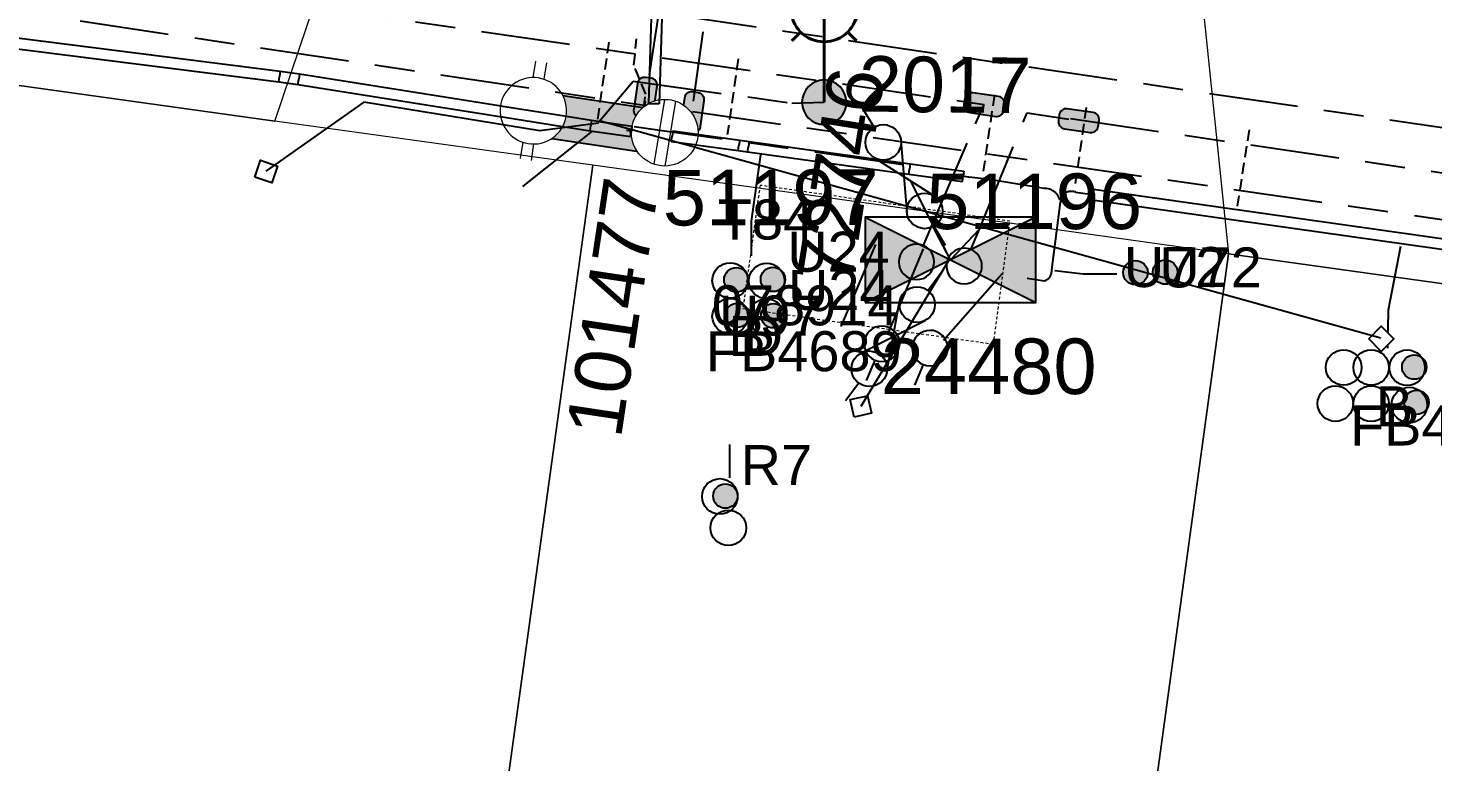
# Model space of a CAD drawing. Header units: metres. Extents: x 307881 to 309377, y 6244646 to 6245709.
# Drawn here: x 308344.4 to 308407.6, y 6245207.8 to 6245240.8 of the extents above; entities that cross this region are included whole.
import ezdxf
from ezdxf.enums import TextEntityAlignment as Align

# ---------------------------------------------------------------- set-up
doc = ezdxf.new("R2010")
doc.units = ezdxf.units.M
for name, pattern in [('Cable Exist UG', [8.2, 4, -1.2, 1.8, -1.2]), ('DASHED', [0.75, 0.5, -0.25]), ('HIDDEN', [0.375, 0.25, -0.125]), ('HIDDEN2', [0.1875, 0.125, -0.0625])]:
    doc.linetypes.add(name, pattern=pattern)
doc.layers.get('0').update_dxf_attribs({"color": 6})
for name, color, linetype in [('_User Miscellaneous7', 7, 'Continuous'), ('_User Miscellaneous9', 7, 'Continuous'), ('Duct_SP_EXT', 7, 'Continuous'), ('Equip_HV_EXT', 7, 'Continuous'), ('Equip_LV_EXT', 7, 'Continuous'), ('Equip_SP_SL_EXT', 7, 'Continuous'), ('Mains_HV_EXT', 7, 'Continuous'), ('Mains_LV_EXT', 7, 'Continuous'), ('Mains_LV_SL_EXT', 7, 'Continuous'), ('Services_SP_EXT', 7, 'Continuous'), ('Sub_SP_EXT', 7, 'Continuous'), ('SupportsOH_SP_TR_HV_LV_SL_EXT', 7, 'Continuous'), ('SupportsUG_SP_LV_EXT', 7, 'Continuous'), ('Trench_SP_EXT', 7, 'Continuous')]:
    doc.layers.add(name, color=color, linetype=linetype)
for name, color, linetype, lineweight in [('Cadastre Buildings_SP_EXT', 9, 'Continuous', 5), ('Cadastre Land Parcels_SP_EXT', 9, 'Continuous', 5), ('Cadastre Other Property_SP_EXT', 9, 'HIDDEN', 5), ('Cadastre Roads_SP_EXT', 9, 'Continuous', 5)]:
    doc.layers.add(name, color=color, linetype=linetype, lineweight=lineweight)
doc.layers.add('UNKNOWN_FEATURES', color=1, linetype='DASHED', plot=False)
doc.styles.add('iecARIAL', font='arial.ttf', dxfattribs={"height": 2})
doc.styles.add('POLE_LABEL', font='arial.ttf')
doc.styles.get("Standard").update_dxf_attribs({"font": 'arial.ttf'})
doc.styles.add('SWITCH_LABEL', font='arial.ttf', dxfattribs={"height": 2.5})

# ---------------------------------------------------------------- blocks, each defined once
blk = doc.blocks.new('SUB_PADMOUNT_EXT')
for points in [[(0, 0), (-3.84, 1.92), (-3.84, -1.92)], [(0, 0), (3.84, 1.92), (3.84, -1.92)]]:
    blk.add_hatch(color=256).paths.add_polyline_path(points)
for p, q in [((3.84, 1.92), (-3.84, -1.92)), ((-3.84, 1.92), (3.84, -1.92))]:
    blk.add_line(p, q)
blk.add_lwpolyline([(-3.84, -1.92), (3.84, -1.92), (3.84, 1.92), (-3.84, 1.92)], close=True)
for tag, height, flags, p in [('ASSET_NUM', 2.5, 8, (2, 2)), ('STREET_CODE', 0.2, 9, (1.5, 0)), ('OPERATING_VOLTAGE', 0.2, 9, (1.5, -0.6)), ('CONSTRUCTED_VOLTAGE', 0.2, 9, (1.5, -0.2)), ('NO_PHASES', 0.2, 9, (1.5, -0.4)), ('ORIENTATION', 0.2, 9, (1.5, -0.8)), ('OWNED_BY', 0.2, 9, (1.5, -1)), ('OPERATED_BY', 0.2, 9, (1.5, -1.2)), ('SECONDARY_VOLTAGE', 0.2, 9, (1.5, -1.6)), ('STATE', 0.2, 9, (1.5, -1.8)), ('MAINTAINED_BY', 0.2, 9, (1.5, -1.4)), ('SUBSTATION_TYPE', 0.2, 9, (1.5, -2.2)), ('USAGE', 0.2, 9, (1.5, -2.4)), ('PARENT', 0.2, 9, (1.5, -2)), ('LEGEND', 0.2, 9, (1.5, -2.6)), ('STREETNAME', 0.2, 9, (1.5, -3)), ('SUBURB', 0.2, 9, (1.5, -3.2)), ('LOCATION', 0.2, 9, (1.5, -2.8)), ('Z', 0.2, 1, (1.5, -3.6)), ('NOTES', 0.2, 9, (1.5, -3.4))]:
    blk.add_attdef(tag, text='', height=height, dxfattribs=dict(flags=flags)).set_placement(p, align=Align.MIDDLE_LEFT)
blk = doc.blocks.new('PILLAR_EXT')
blk.add_hatch(color=256).paths.add_polyline_path([(-2.475, 0.99), (-2.475, -0.99), (2.475, -0.99), (2.475, 0.99)])
blk.add_lwpolyline([(-2.475, -0.99), (2.475, -0.99), (2.475, 0.99), (-2.475, 0.99)], close=True)
at = {"style": 'iecARIAL', "flags": 8}
blk.add_attdef('ASSET_NUM', (1.5, 3.5), '', height=2.5, dxfattribs=at)
for tag, p, flags in [('OWNED_BY', (0, -0.2), 9), ('STATE', (0, -0.4), 9), ('SUPPORT_TYPE', (0, -0.6), 9), ('USAGE', (0, -0.8), 9), ('LEGEND', (0, -1), 9), ('LOCATION', (0, -1.2), 9), ('NOTES', (0, -1.4), 9), ('STREETNAME', (0, -1.8), 9), ('SUBURB', (0, -2), 1), ('PARENT', (0, -1.6), 9)]:
    blk.add_attdef(tag, p, '', height=0.2, dxfattribs=dict(flags=flags))
blk = doc.blocks.new('DUCT_EXT')
blk.add_circle((0, 0.8), 0.8)
at = {"flags": 1}
blk.add_attdef('Z', (0, 0), '', height=0.2, dxfattribs=at)
at = {"flags": 9}
for tag, p in [('DUCT_CODE', (0, 0)), ('XSECT_TYPE', (0, -0.2)), ('STATE', (0, -0.6)), ('FB_REFERENCE', (0, -0.4)), ('NOTES', (0, -0.8))]:
    blk.add_attdef(tag, text='', height=0.2, dxfattribs=at).set_placement(p, align=Align.MIDDLE_LEFT)
blk = doc.blocks.new('SL_LANTERN_EXT')
at = {"lineweight": 40}
for p, q in [((0, 1.968), (0, 6.468)), ((-1.459, 5.676), (-1.061, 5.278)), ((1.458, 5.676), (1.06, 5.278)), ((-2.25, 4.218), (2.25, 4.218)), ((-1.459, 2.759), (-1.061, 3.157)), ((0, 0), (0, 2.721)), ((1.458, 2.759), (1.06, 3.157))]:
    blk.add_line(p, q, dxfattribs=at)
blk.add_circle((0, 4.218), 1.5, dxfattribs=at)
at = {"color": 7, "style": 'iecARIAL', "flags": 8}
blk.add_attdef('ASSET_NUM', (1.5, 1.5), '', height=2.5, dxfattribs=at)
for tag, p, height, flags in [('CONSTRUCTED_VOLTAGE', (0.981, -0.653), 0.2, 9), ('CONTROL_TYPE', (0.981, -0.853), 0.2, 9), ('LANTERN_PURPOSE', (0.981, -1.053), 0.2, 9), ('LANTERN_TYPE', (0.981, -1.253), 0.2, 9), ('NO_PHASES', (0.981, -1.453), 0.2, 9), ('LNUMBER', (2.181, -3.253), 2.5, 8), ('OPERATING_VOLTAGE', (0.981, -1.653), 0.2, 9), ('ORIENTATION', (0.981, -1.853), 0.2, 9), ('OWNED_BY', (0.981, -2.053), 0.2, 9), ('STATE', (0.981, -2.253), 0.2, 9), ('CEXIST', (0.981, -2.653), 0.2, 9), ('USAGE', (0.981, -2.453), 0.2, 9), ('CNEW', (0.981, -2.853), 0.2, 9), ('CNUMBER', (0.981, -3.053), 0.2, 9), ('CREMOVE', (0.981, -3.253), 0.2, 9), ('CREPLACE', (0.981, -3.453), 0.2, 9), ('LKINGHEIGHT', (0.981, -3.653), 0.2, 9), ('LBRACKET', (0.981, -3.853), 0.2, 9), ('LBRACKETVOCAB', (0.981, -4.053), 0.2, 9), ('LCATEGORY', (0.981, -4.253), 0.2, 9), ('LCHARGE1', (0.981, -4.453), 0.2, 9), ('LCHARGE1PERCENT', (0.981, -4.653), 0.2, 9), ('LCHARGE2', (0.981, -4.853), 0.2, 9), ('LCHARGE2PERCENT', (0.981, -5.053), 0.2, 9), ('LCHARGE3', (0.981, -5.253), 0.2, 9), ('LCHARGE3PERCENT', (0.981, -5.453), 0.2, 9), ('LEXIST', (0.981, -5.653), 0.2, 9), ('LLAMP', (0.981, -5.853), 0.2, 9), ('LLAMPVOCAB', (0.981, -6.053), 0.2, 9), ('LMAST', (0.981, -6.253), 0.2, 9), ('LMASTVOCAB', (0.981, -6.453), 0.2, 9), ('LNEW', (0.981, -6.653), 0.2, 9), ('LANTNUMBER', (0.981, -6.853), 0.2, 9), ('LOUTREACH', (0.981, -7.253), 0.2, 9), ('LOUTREACHVOCAB', (0.981, -7.453), 0.2, 9), ('LRATECODE', (0.981, -7.653), 0.2, 9), ('LREMOVE', (0.981, -7.853), 0.2, 9), ('LREPLACE', (0.981, -8.053), 0.2, 9), ('LTYPE', (0.981, -8.253), 0.2, 9), ('LTYPEVOCAB', (0.981, -8.453), 0.2, 9), ('LEGEND', (0.981, -8.653), 0.2, 9), ('LOCATION', (0.981, -8.853), 0.2, 9), ('STREETNAME', (0.981, -9.253), 0.2, 9), ('SUBURB', (0.981, -9.453), 0.2, 1), ('NOTES', (0.981, -9.053), 0.2, 9)]:
    blk.add_attdef(tag, p, '', height=height, dxfattribs=dict(flags=flags))
blk = doc.blocks.new('CCP_EXT')
at = {"flags": 9}
for tag, p in [('OWNED_BY', (0, -1)), ('USAGE', (0, -1.2)), ('STATE', (0, -1.8)), ('LEGEND', (0, -1.4)), ('LIFE_SUPPORT', (0, -1.6)), ('NOTES', (0, -2))]:
    blk.add_attdef(tag, text='', height=0.2, dxfattribs=at).set_placement(p, align=Align.MIDDLE_LEFT)
blk.add_wipeout([(0, 0.566), (0.566, 0), (0, -0.566), (-0.566, 0)])
blk.add_lwpolyline([(-0.566, 0), (0, 0.566), (0.566, 0), (0, -0.566), (-0.566, 0)])
at = {"flags": 1}
blk.add_attdef('Z', (0, 0), '', height=0.2, dxfattribs=at)
at = {"flags": 9}
for tag, p in [('CCP_TYPE', (0, 0)), ('OPERATING_VOLTAGE', (0, -0.6)), ('CONSTRUCTED_VOLTAGE', (0, -0.2)), ('NO_PHASES', (0, -0.4)), ('ORIENTATION', (0, -0.8))]:
    blk.add_attdef(tag, text='', height=0.2, dxfattribs=at).set_placement(p, align=Align.MIDDLE_LEFT)
blk = doc.blocks.new('POLE_EXT')
blk.add_hatch(color=256).paths.add_polyline_path([(-1, 0, 1), (1, 0, 1)])
blk.add_lwpolyline([(-1, 0, 1), (1, 0, 1)], format="xyb", close=True)
for tag, height, flags, p in [('pNumber', 2.5, 8, (-17.84, 2.067)), ('OWNED_BY', 0.2, 9, (1.355, -0.4)), ('PARENT', 0.2, 9, (1.355, -0.6)), ('SPECIAL_USE', 0.2, 9, (1.355, -0.8)), ('STATE', 0.2, 9, (1.355, -1)), ('USAGE', 0.2, 9, (1.355, -1.2)), ('cLV', 0.2, 9, (1.355, -1.4)), ('hDepth', 0.2, 9, (1.355, -1.6)), ('hDia', 0.2, 9, (1.355, -1.8)), ('cHV', 0.2, 9, (1.355, -2)), ('LBRACKET', 0.2, 9, (1.355, -2.2)), ('LExisting', 0.2, 9, (1.355, -2.4)), ('LANTNUMBER', 0.2, 9, (1.355, -2.6)), ('LOther', 0.2, 9, (1.355, -2.8)), ('LRemove', 0.2, 9, (1.355, -3)), ('LEGEND', 0.2, 9, (1.355, -3.2)), ('cLinedev', 0.2, 9, (1.355, -3.4)), ('pExisting', 0.2, 9, (1.355, -3.8)), ('LOCATION', 0.2, 9, (1.355, -3.6)), ('pFooting', 0.2, 9, (1.355, -4.4)), ('PFNUMBER', 0.2, 9, (1.355, -4)), ('NEWPFNUMBER', 0.2, 9, (1.355, -4.2)), ('pNew', 0.2, 9, (1.355, -4.6)), ('pRelocate', 0.2, 9, (1.355, -5)), ('pRemove', 0.2, 9, (1.355, -5.2)), ('pReplace', 0.2, 9, (1.355, -5.4)), ('pStay', 0.2, 9, (1.355, -5.6)), ('cspan', 0.2, 9, (1.355, -6)), ('STREETNAME', 0.2, 9, (1.355, -6.2)), ('SUBURB', 0.2, 9, (1.355, -6.4)), ('pType', 0.2, 9, (1.355, -5.8)), ('OPERATED_BY', 0.2, 9, (1.355, -7.014)), ('NOTES', 0.2, 9, (1.355, -6.6)), ('MAINTAINED_BY', 0.2, 9, (1.355, -6.814))]:
    blk.add_attdef(tag, text='', height=height, dxfattribs=dict(flags=flags)).set_placement(p, align=Align.MIDDLE_LEFT)
at = {"style": 'POLE_LABEL'}
for tag, height, flags, p in [('ASSET_NUM', 2.5, 8, (2, 2)), ('STRUCTURE_PLANT_NUMBER', 0.2, 9, (1.355, 0.028)), ('STREET_CODE', 0.2, 9, (1.355, -0.2))]:
    blk.add_attdef(tag, text='', height=height, dxfattribs=dict(at, flags=flags)).set_placement(p, align=Align.MIDDLE_LEFT)
at = {"flags": 1}
blk.add_attdef('Z', (1.355, -7.328), '', height=0.2, dxfattribs=at)
blk = doc.blocks.new('HV_STJ_EXT')
h = blk.add_hatch(color=256)
edge = h.paths.add_edge_path()
edge.add_ellipse((-0.586, 0.131), major_axis=(0.226, 0.226), ratio=1, start_angle=44.99996, end_angle=135)
edge.add_line((-0.906, 0.131), (-0.906, -0.131))
edge.add_ellipse((-0.586, -0.131), major_axis=(0.226, 0.226), ratio=1, start_angle=134.99996, end_angle=225)
edge.add_line((-0.586, -0.451), (0.586, -0.451))
edge.add_ellipse((0.586, -0.131), major_axis=(-0.226, 0.226), ratio=1, start_angle=134.99996, end_angle=225)
edge.add_line((0.906, -0.131), (0.906, 0.131))
edge.add_ellipse((0.586, 0.131), major_axis=(-0.226, 0.226), ratio=1, start_angle=224.99996, end_angle=315)
edge.add_line((0.586, 0.451), (-0.586, 0.451))
blk.add_lwpolyline([(-0.906, 0.131), (-0.906, -0.131, 0.414214), (-0.586, -0.451), (0.586, -0.451, 0.414214), (0.906, -0.131), (0.906, 0.131, 0.414214), (0.586, 0.451), (-0.586, 0.451, 0.414214)], format="xyb", close=True)
for tag, flags, p in [('ORIENTATION', 9, (1.5, 0)), ('USAGE', 9, (1.5, -0.2)), ('LEGEND', 9, (1.5, -0.4)), ('NOTES', 9, (1.5, -0.6)), ('Z', 1, (1.5, -0.8))]:
    blk.add_attdef(tag, text='', height=0.2, dxfattribs=dict(flags=flags)).set_placement(p, align=Align.MIDDLE_LEFT)
blk = doc.blocks.new('LV_UG_LINKS_CLOSED_EXT')
blk.add_wipeout([(-1.056, 1.057), (-1.18, 0.916), (-1.286, 0.761), (-1.371, 0.594), (-1.435, 0.417), (-1.476, 0.234), (-1.493, 0.047), (-1.487, -0.14), (-1.458, -0.326), (-1.406, -0.506), (-1.331, -0.678), (-1.236, -0.839), (-1.121, -0.988), (-0.988, -1.12), (-0.84, -1.235), (-0.679, -1.331), (-0.506, -1.406), (-0.326, -1.458), (-0.141, -1.487), (0.047, -1.493), (0.233, -1.476), (0.416, -1.435), (0.593, -1.371), (0.76, -1.286), (0.915, -1.181), (1.056, -1.057), (1.18, -0.916), (1.286, -0.761), (1.371, -0.594), (1.435, -0.417), (1.476, -0.234), (1.493, -0.047), (1.487, 0.14), (1.458, 0.326), (1.406, 0.506), (1.331, 0.678), (1.236, 0.839), (1.121, 0.988), (0.988, 1.12), (0.84, 1.235), (0.679, 1.331), (0.506, 1.406), (0.326, 1.458), (0.141, 1.487), (-0.047, 1.493), (-0.233, 1.476), (-0.416, 1.435), (-0.593, 1.371), (-0.76, 1.286), (-0.915, 1.181)])
at = {"lineweight": 20}
for p, q in [((-0.25, -1.479), (-0.25, 1.479)), ((0.25, -1.479), (0.25, 1.479))]:
    blk.add_line(p, q, dxfattribs=at)
blk.add_circle((0, 0), 1.5, dxfattribs=at)
at = {"flags": 9}
for tag, p in [('ACTUAL_STATUS', (0, 0)), ('OPERATING_VOLTAGE', (0, -0.6)), ('CONSTRUCTED_VOLTAGE', (0, -0.2)), ('NO_PHASES', (0, -0.4)), ('ORIENTATION', (0, -0.8)), ('STATE', (0, -1)), ('SWITCH_TYPE', (0, -1.2)), ('USAGE', (0, -1.4)), ('NOTES', (0, -1.6))]:
    blk.add_attdef(tag, text='', height=0.2, dxfattribs=at).set_placement(p, align=Align.MIDDLE_LEFT)
at = {"flags": 1}
blk.add_attdef('Z', (0, 0), '', height=0.2, dxfattribs=at)
blk = doc.blocks.new('LV_UG_LINKS_OPEN_EXT')
at = {"lineweight": 20}
for p, q in [((-0.249, 1.473), (-0.249, 2.22)), ((0.249, 1.473), (0.249, 2.22)), ((-0.249, -1.473), (-0.249, -2.22)), ((0.249, -1.473), (0.249, -2.22))]:
    blk.add_line(p, q, dxfattribs=at)
at = {"flags": 9}
for tag, p in [('ACTUAL_STATUS', (0, 0)), ('OPERATING_VOLTAGE', (0, -0.6)), ('CONSTRUCTED_VOLTAGE', (0, -0.2)), ('NO_PHASES', (0, -0.4)), ('ORIENTATION', (0, -0.8)), ('STATE', (0, -1)), ('SWITCH_TYPE', (0, -1.2)), ('USAGE', (0, -1.4)), ('NOTES', (0, -1.6))]:
    blk.add_attdef(tag, text='', height=0.2, dxfattribs=at).set_placement(p, align=Align.MIDDLE_LEFT)
at = {"flags": 1}
blk.add_attdef('Z', (0, 0), '', height=0.2, dxfattribs=at)
blk.add_wipeout([(-0.249, 1.473), (-0.432, 1.43), (-0.608, 1.365), (-0.774, 1.278), (-0.928, 1.171), (-1.067, 1.045), (-1.19, 0.903), (-1.294, 0.747), (-1.377, 0.579), (-1.439, 0.402), (-1.478, 0.218), (-1.494, 0.031), (-1.486, -0.156), (-1.455, -0.341), (-1.4, -0.521), (-1.324, -0.692), (-1.227, -0.853), (-1.11, -1), (-0.976, -1.131), (-0.827, -1.244), (-0.664, -1.338), (-0.491, -1.411), (-0.311, -1.461), (-0.125, -1.489), (0.062, -1.493), (0.249, -1.473), (0.432, -1.43), (0.608, -1.365), (0.774, -1.278), (0.928, -1.171), (1.067, -1.045), (1.19, -0.903), (1.294, -0.747), (1.377, -0.579), (1.439, -0.402), (1.478, -0.218), (1.494, -0.031), (1.486, 0.156), (1.455, 0.341), (1.4, 0.521), (1.324, 0.692), (1.227, 0.853), (1.11, 1), (0.976, 1.131), (0.827, 1.244), (0.664, 1.338), (0.491, 1.411), (0.311, 1.461), (0.125, 1.489), (-0.062, 1.493)])
at = {"lineweight": 20}
blk.add_lwpolyline([(0, -1.494, 1), (0, 1.494, 1)], format="xyb", close=True, dxfattribs=at)
blk = doc.blocks.new('LV_UG_DFUSE_CLOSED_EXT')
for points in [[(5.04, 0.726), (2.156, -0.717)], [(5.049, -0.707), (2.156, 0.717)], [(1, 0), (0, 0)], [(6.2, 0.013), (7.2, 0.013)]]:
    blk.add_lwpolyline(points)
for centre in [(1.8, 0), (5.4, 0.011)]:
    blk.add_circle(centre, 0.8)
at = {"flags": 9}
for tag, p in [('ACTUAL_STATUS', (0, 0)), ('OPERATING_VOLTAGE', (0, -0.6)), ('CONSTRUCTED_VOLTAGE', (0, -0.2)), ('NO_PHASES', (0, -0.4)), ('ORIENTATION', (0, -0.8)), ('STATE', (0, -1)), ('SWITCH_TYPE', (0, -1.2)), ('USAGE', (0, -1.4)), ('NOTES', (0, -1.6))]:
    blk.add_attdef(tag, text='', height=0.2, dxfattribs=at).set_placement(p, align=Align.MIDDLE_LEFT)
at = {"flags": 1}
blk.add_attdef('Z', (0, 0), '', height=0.2, dxfattribs=at)
blk = doc.blocks.new('SWG_HOLEC_SU_EXT')
blk.add_line((1.8, -2), (5.8, -2))
for points in [[(1.8, -0.8, 1), (1.8, 0.8, 1)], [(5.8, -0.8, 1), (5.8, 0.8, 1)]]:
    blk.add_lwpolyline(points, format="xyb", close=True)
for points in [[(1, 0), (0, 0)], [(6.6, 0), (7.6, 0)]]:
    blk.add_lwpolyline(points)
at = {"style": 'SWITCH_LABEL', "flags": 8}
blk.add_attdef('ASSET_NUM', text='', height=2.5, rotation=179.95437, dxfattribs=at).set_placement((-2.4, 0), align=Align.MIDDLE_LEFT)
at = {"flags": 1}
blk.add_attdef('Z', (0, 0), '', height=0.2, dxfattribs=at)
at = {"flags": 9}
for tag, p in [('ACTUAL_STATUS', (0, -0.4)), ('CONSTRUCTED_VOLTAGE', (0, -0.6)), ('OPERATING_VOLTAGE', (0, -1)), ('ORIENTATION', (0, -1.2)), ('NO_PHASES', (0, -0.8)), ('OWNED_BY', (0, -1.4)), ('STATE', (0, -1.8)), ('PARENT', (0, -1.6)), ('SWITCH_TYPE', (0, -2)), ('STREETNAME', (0, -2.6)), ('USAGE', (0, -2.2)), ('LOCATION', (0, -2.4)), ('SUBURB', (0, -2.8)), ('NOTES', (0, -3))]:
    blk.add_attdef(tag, text='', height=0.2, dxfattribs=at).set_placement(p, align=Align.MIDDLE_LEFT)
at = {"style": 'SWITCH_LABEL', "flags": 9}
blk.add_attdef('STREET_CODE', text='', height=0.2, dxfattribs=at).set_placement((0, -0.2), align=Align.MIDDLE_LEFT)
blk = doc.blocks.new('CABLE_LARGE_EXT')
h = blk.add_hatch(color=256)
edge = h.paths.add_edge_path()
edge.add_arc((0, 0.55), 0.55, 0, 360)
blk.add_circle((0, 0.55), 0.55)
at = {"flags": 1}
blk.add_attdef('Z', (0, 0), '', height=0.2, dxfattribs=at)
at = {"flags": 9}
for tag, p in [('COND_CODE', (0, 0)), ('XSECT_SIZE', (0, -0.6)), ('STATE', (0, -0.4)), ('FB_REFERENCE', (0, -0.2)), ('NOTES', (0, -0.8))]:
    blk.add_attdef(tag, text='', height=0.2, dxfattribs=at).set_placement(p, align=Align.MIDDLE_LEFT)

msp = doc.modelspace()

# ---------------------------------------------------------------- linework, layer by layer
at = {"layer": '_User Miscellaneous7'}
for points in [[(308376.93, 6245230.519), (308376.928, 6245232.088), (308377.345, 6245235.066)], [(308405.551, 6245226.374), (308405.575, 6245228.097), (308406.125, 6245230.952)], [(308393.356, 6245229.705), (308391.848, 6245229.703), (308390.572, 6245229.845)], [(308375.946, 6245220.535), (308375.946, 6245222.033)]]:
    msp.add_lwpolyline(points, dxfattribs=at)
at = {"layer": 'Cadastre Land Parcels_SP_EXT', "linetype": 'Continuous'}
msp.add_lwpolyline([(308412.68, 6245228.626), (308398.382, 6245230.616), (308390.221, 6245170.972), (308404.549, 6245168.881), (308406.604, 6245183.981), (308408.659, 6245199.083), (308410.667, 6245213.832), (308412.68, 6245228.626)], close=True, dxfattribs=at)
at = {"layer": 'Cadastre Other Property_SP_EXT', "linetype": 'HIDDEN2'}
msp.add_lwpolyline([(308377.31, 6245233.693), (308376.54, 6245228.156), (308387.81, 6245226.552), (308388.546, 6245232.084), (308377.31, 6245233.693)], close=True, dxfattribs=at)
at = {"layer": 'Cadastre Roads_SP_EXT', "linetype": 'Continuous'}
msp.add_lwpolyline([(308359.072, 6245247.188), (308362.23, 6245256.531), (308355.465, 6245257.439), (308335.468, 6245260.121), (308315.558, 6245262.784), (308307.988, 6245263.8), (308302.372, 6245255.005), (308295.906, 6245244.875), (308341.19, 6245238.573), (308355.487, 6245236.583), (308359.072, 6245247.188)], close=True, dxfattribs=at)
at = {"layer": 'Duct_SP_EXT'}
for p, q in [((308341.392, 6245240.154), (308355.661, 6245238.351)), ((308341.459, 6245240.629), (308355.723, 6245238.827)), ((308355.723, 6245238.827), (308355.692, 6245238.589)), ((308355.723, 6245238.827), (308356.59, 6245238.709)), ((308355.661, 6245238.351), (308355.692, 6245238.589)), ((308355.661, 6245238.351), (308356.525, 6245238.233)), ((308356.523, 6245238.233), (308356.558, 6245238.471)), ((308356.525, 6245238.233), (308356.523, 6245238.233)), ((308356.525, 6245238.233), (308356.558, 6245238.471)), ((308356.59, 6245238.709), (308356.558, 6245238.471)), ((308356.593, 6245238.708), (308356.558, 6245238.471)), ((308356.59, 6245238.709), (308356.593, 6245238.708)), ((308369.664, 6245236.144), (308369.7, 6245236.381)), ((308369.736, 6245236.619), (308369.7, 6245236.381)), ((308376.395, 6245235.729), (308376.362, 6245235.491)), ((308376.395, 6245235.729), (308376.818, 6245235.67)), ((308376.818, 6245235.67), (308376.785, 6245235.433)), ((308376.818, 6245235.67), (308384.069, 6245234.665)), ((308376.33, 6245235.254), (308376.362, 6245235.491)), ((308376.33, 6245235.254), (308376.753, 6245235.195)), ((308376.753, 6245235.195), (308376.785, 6245235.433)), ((308376.753, 6245235.195), (308384.004, 6245234.19)), ((308384.004, 6245234.19), (308384.036, 6245234.428)), ((308384.069, 6245234.665), (308384.036, 6245234.428)), ((308384.069, 6245234.665), (308386.475, 6245234.337)), ((308384.004, 6245234.19), (308386.41, 6245233.862)), ((308386.41, 6245233.862), (308386.442, 6245234.1)), ((308386.475, 6245234.337), (308386.442, 6245234.1)), ((308392.139, 6245233.058), (308392.173, 6245233.295)), ((308392.206, 6245233.533), (308392.173, 6245233.295))]:
    msp.add_line(p, q, dxfattribs=at)
at = {"layer": 'Mains_HV_EXT', "linetype": 'Cable Exist UG'}
for points in [[(308385.875, 6245230.342), (308385.045, 6245231.91), (308387.002, 6245236.464), (308387.393, 6245237.326)], [(308385.875, 6245230.342), (308387.183, 6245231.725), (308389.319, 6245236.956), (308391.206, 6245236.673)]]:
    msp.add_lwpolyline(points, dxfattribs=at)
at = {"layer": 'Trench_SP_EXT', "linetype": 'Cable Exist UG'}
for points in [[(308373.412, 6245235.898), (308373.105, 6245236.024), (308373.105, 6245236.024, -0.305485), (308372.532, 6245237.36)], [(308371.3, 6245236.18), (308371.998, 6245236.065), (308371.998, 6245236.065, 0.322095), (308372.572, 6245236.596)], [(308390.791, 6245233.032, 0.362835), (308390.088, 6245233.548), (308390.088, 6245233.548), (308387.355, 6245233.999)], [(308389.329, 6245229.518), (308390.107, 6245229.402), (308390.107, 6245229.402, 0.368058), (308390.428, 6245229.888), (308390.428, 6245229.888), (308390.819, 6245232.936), (308390.819, 6245232.936, -0.528264), (308391.495, 6245233.388)]]:
    msp.add_lwpolyline(points, format="xyb", dxfattribs=at)
for points in [[(308366.642, 6245233.643), (308370.022, 6245236.334)], [(308371.441, 6245236.11), (308373.364, 6245235.862)], [(308386.442, 6245234.1), (308387.355, 6245233.999)], [(308391.495, 6245233.388), (308392.384, 6245233.266)], [(308388.204, 6245229.717), (308384.801, 6245225.832)]]:
    msp.add_lwpolyline(points, dxfattribs=at)
at = {"layer": 'UNKNOWN_FEATURES'}
for points in [[(308370.014, 6245236.673), (308370.525, 6245240.174)], [(308371.972, 6245236.431), (308372.166, 6245237.791), (308371.635, 6245239.095), (308371.76, 6245240.286)], [(308376.327, 6245239.376), (308375.837, 6245235.965)], [(308387.849, 6245237.766), (308387.347, 6245234.33)], [(308391.98, 6245237.196), (308391.484, 6245233.778)], [(308399.306, 6245236.19), (308398.777, 6245232.764)]]:
    msp.add_lwpolyline(points, dxfattribs=at)

# ---------------------------------------------------------------- block references
at = {"layer": '_User Miscellaneous7'}
for name, p in [('DUCT_EXT', (308375.963, 6245228.615)), ('CABLE_LARGE_EXT', (308376.242, 6245228.892)), ('DUCT_EXT', (308377.606, 6245228.592)), ('CABLE_LARGE_EXT', (308377.888, 6245228.911)), ('CABLE_LARGE_EXT', (308394.195, 6245229.216)), ('CABLE_LARGE_EXT', (308395.531, 6245229.244)), ('DUCT_EXT', (308375.963, 6245226.999)), ('CABLE_LARGE_EXT', (308376.289, 6245227.297)), ('DUCT_EXT', (308377.603, 6245226.986)), ('CABLE_LARGE_EXT', (308377.905, 6245227.278)), ('DUCT_EXT', (308403.562, 6245224.701)), ('DUCT_EXT', (308404.799, 6245224.698)), ('DUCT_EXT', (308406.417, 6245224.69)), ('CABLE_LARGE_EXT', (308406.735, 6245224.969)), ('DUCT_EXT', (308403.189, 6245223.076)), ('DUCT_EXT', (308404.794, 6245223.074)), ('DUCT_EXT', (308406.513, 6245223.01)), ('CABLE_LARGE_EXT', (308406.838, 6245223.383))]:
    msp.add_blockref(name, p, dxfattribs=at)
for name, p, rotation in [('DUCT_EXT', (308376.3, 6245219.717), 91.1982962049379), ('CABLE_LARGE_EXT', (308376.3, 6245219.717), 89.81636031159024), ('DUCT_EXT', (308376.682, 6245218.3), 90.70298040411801)]:
    msp.add_blockref(name, p, dxfattribs=dict(at, rotation=rotation))
at = {"layer": 'Equip_HV_EXT'}
for p, rotation in [((308372.156, 6245237.633), 81.80734247182886), ((308374.273, 6245236.98), 82.08658025229126), ((308387.393, 6245237.326), 171.7643809546095), ((308391.646, 6245236.606), 351.9408959334844)]:
    msp.add_blockref('HV_STJ_EXT', p, dxfattribs=dict(at, rotation=rotation))
at = {"layer": 'Equip_LV_EXT', "rotation": 120.9647013591522}
msp.add_blockref('LV_UG_DFUSE_CLOSED_EXT', (308385.64, 6245231), dxfattribs=at)
at = {"layer": 'Equip_SP_SL_EXT'}
ref = msp.add_blockref('SL_LANTERN_EXT', (308380.196, 6245237.433), dxfattribs=at)
ref.add_attrib('ASSET_NUM', '72746', dxfattribs={"layer": '_User Miscellaneous7', "height": 2.5, "rotation": 81.00659, "style": 'iecARIAL'}).set_placement((308381.696, 6245238.933), align=Align.MIDDLE_RIGHT)
at = {"layer": 'Services_SP_EXT', "rotation": 26.20011479479889}
msp.add_blockref('CCP_EXT', (308355.096, 6245234.312), dxfattribs=at)
at = {"layer": 'Sub_SP_EXT'}
ref = msp.add_blockref('SUB_PADMOUNT_EXT', (308385.875, 6245230.342), dxfattribs=at)
ref.add_attrib('ASSET_NUM', '24480', dxfattribs={"layer": '_User Miscellaneous9', "height": 2.5}).set_placement((308387.592, 6245226.804), align=Align.TOP_CENTER)
at = {"layer": 'SupportsOH_SP_TR_HV_LV_SL_EXT'}
ref = msp.add_blockref('POLE_EXT', (308380.196, 6245237.432), dxfattribs=dict(at, rotation=0.2852149365794645))
ref.add_attrib('ASSET_NUM', '2017', dxfattribs={"layer": '_User Miscellaneous9', "height": 2.5, "rotation": 359.39626, "style": 'POLE_LABEL'}).set_placement((308389.514, 6245238.182), align=Align.MIDDLE_RIGHT)
at = {"layer": 'SupportsUG_SP_LV_EXT'}
ref = msp.add_blockref('PILLAR_EXT', (308370.046, 6245236.483), dxfattribs=dict(at, rotation=351.442169184503))
ref.add_attrib('ASSET_NUM', '101477', dxfattribs={"layer": '_User Miscellaneous9', "height": 2.5, "rotation": 81.44217, "style": 'iecARIAL'}).set_placement((308371.546, 6245233.97), align=Align.MIDDLE_RIGHT)

# ---------------------------------------------------------------- texts
at = {"layer": '_User Miscellaneous7'}
for s, p in [('T84', (308375.412, 6245231.257)), ('U24', (308378.532, 6245229.808)), ('U72', (308393.67, 6245229.119)), ('U72', (308395.265, 6245229.102)), ('U24', (308378.566, 6245228.089)), ('078914', (308375.141, 6245227.397)), ('U97', (308375.462, 6245226.938)), ('B', (308375.882, 6245226.022)), ('D', (308376.53, 6245226.023)), ('FB4689', (308374.872, 6245225.333)), ('B', (308405.009, 6245222.854)), ('FB4689', (308403.847, 6245221.991)), ('R7', (308376.436, 6245220.208))]:
    msp.add_text(s, height=1.8, dxfattribs=at).set_placement(p)

# ---------------------------------------------------------------- next in the draw order: block references
at = {"layer": 'Services_SP_EXT'}
for p, rotation in [((308355.096, 6245234.312), 26.20011479479889), ((308381.843, 6245223.749), 57.13310682084494)]:
    msp.add_blockref('CCP_EXT', p, dxfattribs=dict(at, rotation=rotation))
msp.add_blockref('CCP_EXT', (308405.253, 6245226.79), dxfattribs=at)

# ---------------------------------------------------------------- next in the draw order: linework, layer by layer
at = {"layer": 'Cadastre Buildings_SP_EXT', "linetype": 'Continuous'}
msp.add_lwpolyline([(308332.929, 6245179.321), (308347.238, 6245177.236), (308361.567, 6245175.148), (308369.784, 6245234.594), (308355.487, 6245236.583), (308341.19, 6245238.573), (308339.124, 6245223.757), (308337.058, 6245208.941), (308334.992, 6245194.123), (308332.929, 6245179.321)], close=True, dxfattribs=at)

# ---------------------------------------------------------------- next in the draw order: block references
at = {"layer": 'Services_SP_EXT'}
msp.add_blockref('CCP_EXT', (308405.253, 6245226.79), dxfattribs=at)
at = {"layer": 'Services_SP_EXT', "rotation": 57.13310682084494}
msp.add_blockref('CCP_EXT', (308381.843, 6245223.749), dxfattribs=at)

# ---------------------------------------------------------------- next in the draw order: linework, layer by layer
at = {"layer": 'Cadastre Buildings_SP_EXT', "linetype": 'Continuous'}
msp.add_lwpolyline([(308361.567, 6245175.148), (308366.02, 6245174.498), (308376.106, 6245173.029), (308390.221, 6245170.972), (308398.382, 6245230.616), (308384.03, 6245232.621), (308369.784, 6245234.594), (308361.567, 6245175.148)], close=True, dxfattribs=at)
at = {"layer": 'Cadastre Roads_SP_EXT', "linetype": 'Continuous'}
msp.add_lwpolyline([(308397.325, 6245240.756), (308398.382, 6245230.616), (308412.68, 6245228.626), (308450.533, 6245223.36), (308451.111, 6245234.086), (308451.614, 6245243.433), (308444.245, 6245244.453), (308423.851, 6245247.296), (308396.241, 6245251.138), (308397.325, 6245240.756)], close=True, dxfattribs=at)
at = {"layer": 'Duct_SP_EXT'}
for p, q in [((308392.206, 6245233.533), (308458.156, 6245224.223)), ((308392.139, 6245233.058), (308458.089, 6245223.748))]:
    msp.add_line(p, q, dxfattribs=at)
at = {"layer": 'Mains_HV_EXT', "linetype": 'Cable Exist UG'}
msp.add_lwpolyline([(308391.267, 6245236.694), (308459.499, 6245226.744)], dxfattribs=at)
at = {"layer": 'Services_SP_EXT'}
msp.add_lwpolyline([(308385.839, 6245230.397), (308381.843, 6245223.749)], dxfattribs=at)

# ---------------------------------------------------------------- next in the draw order: block references
at = {"layer": 'Equip_HV_EXT'}
ref = msp.add_blockref('SWG_HOLEC_SU_EXT', (308387.183, 6245231.725), dxfattribs=dict(at, rotation=247.3710270521492))
ref.add_attrib('ASSET_NUM', '51196', dxfattribs={"layer": '0', "height": 2.5, "style": 'SWITCH_LABEL'}).set_placement((308384.784, 6245232.975), align=Align.MIDDLE_LEFT)
at = {"layer": 'Equip_LV_EXT', "rotation": 233.1313227969055}
msp.add_blockref('LV_UG_DFUSE_CLOSED_EXT', (308385.456, 6245229.77), dxfattribs=at)

# ---------------------------------------------------------------- next in the draw order: block references
at = {"layer": 'Equip_LV_EXT', "rotation": 170.8524213606439}
for name, p in [('LV_UG_LINKS_OPEN_EXT', (308367.115, 6245237.047)), ('LV_UG_LINKS_CLOSED_EXT', (308373.021, 6245236.063))]:
    msp.add_blockref(name, p, dxfattribs=at)

# ---------------------------------------------------------------- next in the draw order: linework, layer by layer
at = {"layer": 'Duct_SP_EXT'}
for p, q in [((308372.814, 6245254.621), (308372.292, 6245237.368)), ((308373.294, 6245254.607), (308372.772, 6245237.353)), ((308356.523, 6245238.233), (308369.664, 6245236.144)), ((308356.593, 6245238.708), (308369.736, 6245236.619)), ((308372.292, 6245237.368), (308372.532, 6245237.36)), ((308372.772, 6245237.353), (308372.532, 6245237.36)), ((308369.736, 6245236.619), (308371.546, 6245236.36)), ((308371.546, 6245236.36), (308371.512, 6245236.123)), ((308369.664, 6245236.144), (308371.478, 6245235.885)), ((308371.478, 6245235.885), (308371.512, 6245236.123)), ((308373.318, 6245235.671), (308373.351, 6245235.909)), ((308373.318, 6245235.671), (308376.33, 6245235.254)), ((308373.384, 6245236.146), (308373.351, 6245235.909)), ((308373.384, 6245236.146), (308376.395, 6245235.729))]:
    msp.add_line(p, q, dxfattribs=at)
at = {"layer": 'Mains_HV_EXT', "linetype": 'Cable Exist UG'}
for points in [[(308377.673, 6245315.58), (308385.311, 6245314.655), (308385.311, 6245314.655), (308383.397, 6245301.525), (308380.089, 6245278.34), (308380.089, 6245278.34), (308378.138, 6245264.957), (308374.308, 6245237.476)], [(308204.207, 6245311.266), (308200.023, 6245304.331), (308193.365, 6245288.962), (308190.285, 6245263.022), (308271.665, 6245251.852), (308330.518, 6245243.519), (308372.102, 6245237.297)], [(308167.611, 6245281.494), (308169.612, 6245281.291), (308169.612, 6245281.291), (308169.983, 6245284.191), (308172.096, 6245283.897), (308172.096, 6245283.897), (308188.057, 6245281.88), (308194.071, 6245272.401), (308268.636, 6245261.884), (308281.688, 6245260.068), (308281.688, 6245260.068), (308280.678, 6245252.788), (308298.093, 6245250.495), (308332.691, 6245245.267), (308356.673, 6245241.793), (308387.393, 6245237.326)], [(308188.39, 6245283.895), (308189.165, 6245283.798), (308195.492, 6245274.184), (308195.492, 6245274.184), (308283.898, 6245261.777), (308283.898, 6245261.777), (308283.025, 6245254.622), (308283.025, 6245254.622), (308298.402, 6245252.522), (308332.971, 6245247.248), (308356.953, 6245243.78), (308463.8, 6245228.112), (308465.318, 6245225.906), (308465.318, 6245225.906), (308473.255, 6245224.763)], [(308364.138, 6245258.484), (308362.436, 6245259.05), (308361.419, 6245252.313), (308374.137, 6245250.731), (308374.137, 6245250.731), (308372.123, 6245237.318)], [(308374.275, 6245237.022), (308452.801, 6245225.696), (308475.044, 6245222.422), (308467.823, 6245168.103), (308473.803, 6245163.125)]]:
    msp.add_lwpolyline(points, dxfattribs=at)
at = {"layer": 'Mains_LV_EXT', "linetype": 'Cable Exist UG'}
msp.add_lwpolyline([(308385.875, 6245230.342), (308383.73, 6245234.622), (308383.73, 6245234.622), (308370.056, 6245236.548)], dxfattribs=at)
at = {"layer": 'Mains_LV_SL_EXT', "linetype": 'Cable Exist UG'}
msp.add_lwpolyline([(308370.056, 6245236.548), (308371.603, 6245238.38), (308371.603, 6245238.38), (308378.733, 6245237.393), (308380.196, 6245237.432)], dxfattribs=at)
at = {"layer": 'Services_SP_EXT'}
for points in [[(308370.046, 6245236.483), (308367.401, 6245236.139), (308359.482, 6245237.43), (308355.08, 6245234.333)], [(308370.134, 6245236.599), (308405.231, 6245226.836)]]:
    msp.add_lwpolyline(points, dxfattribs=at)

# ---------------------------------------------------------------- next in the draw order: block references
at = {"layer": 'Equip_HV_EXT'}
ref = msp.add_blockref('SWG_HOLEC_SU_EXT', (308385.045, 6245231.91), dxfattribs=dict(at, rotation=247.1201564100347))
ref.add_attrib('ASSET_NUM', '51197', dxfattribs={"layer": '0', "height": 2.5, "rotation": 0.1374, "style": 'SWITCH_LABEL'}).set_placement((308382.646, 6245233.16), align=Align.MIDDLE_RIGHT)

doc.saveas('drawing.dxf')
